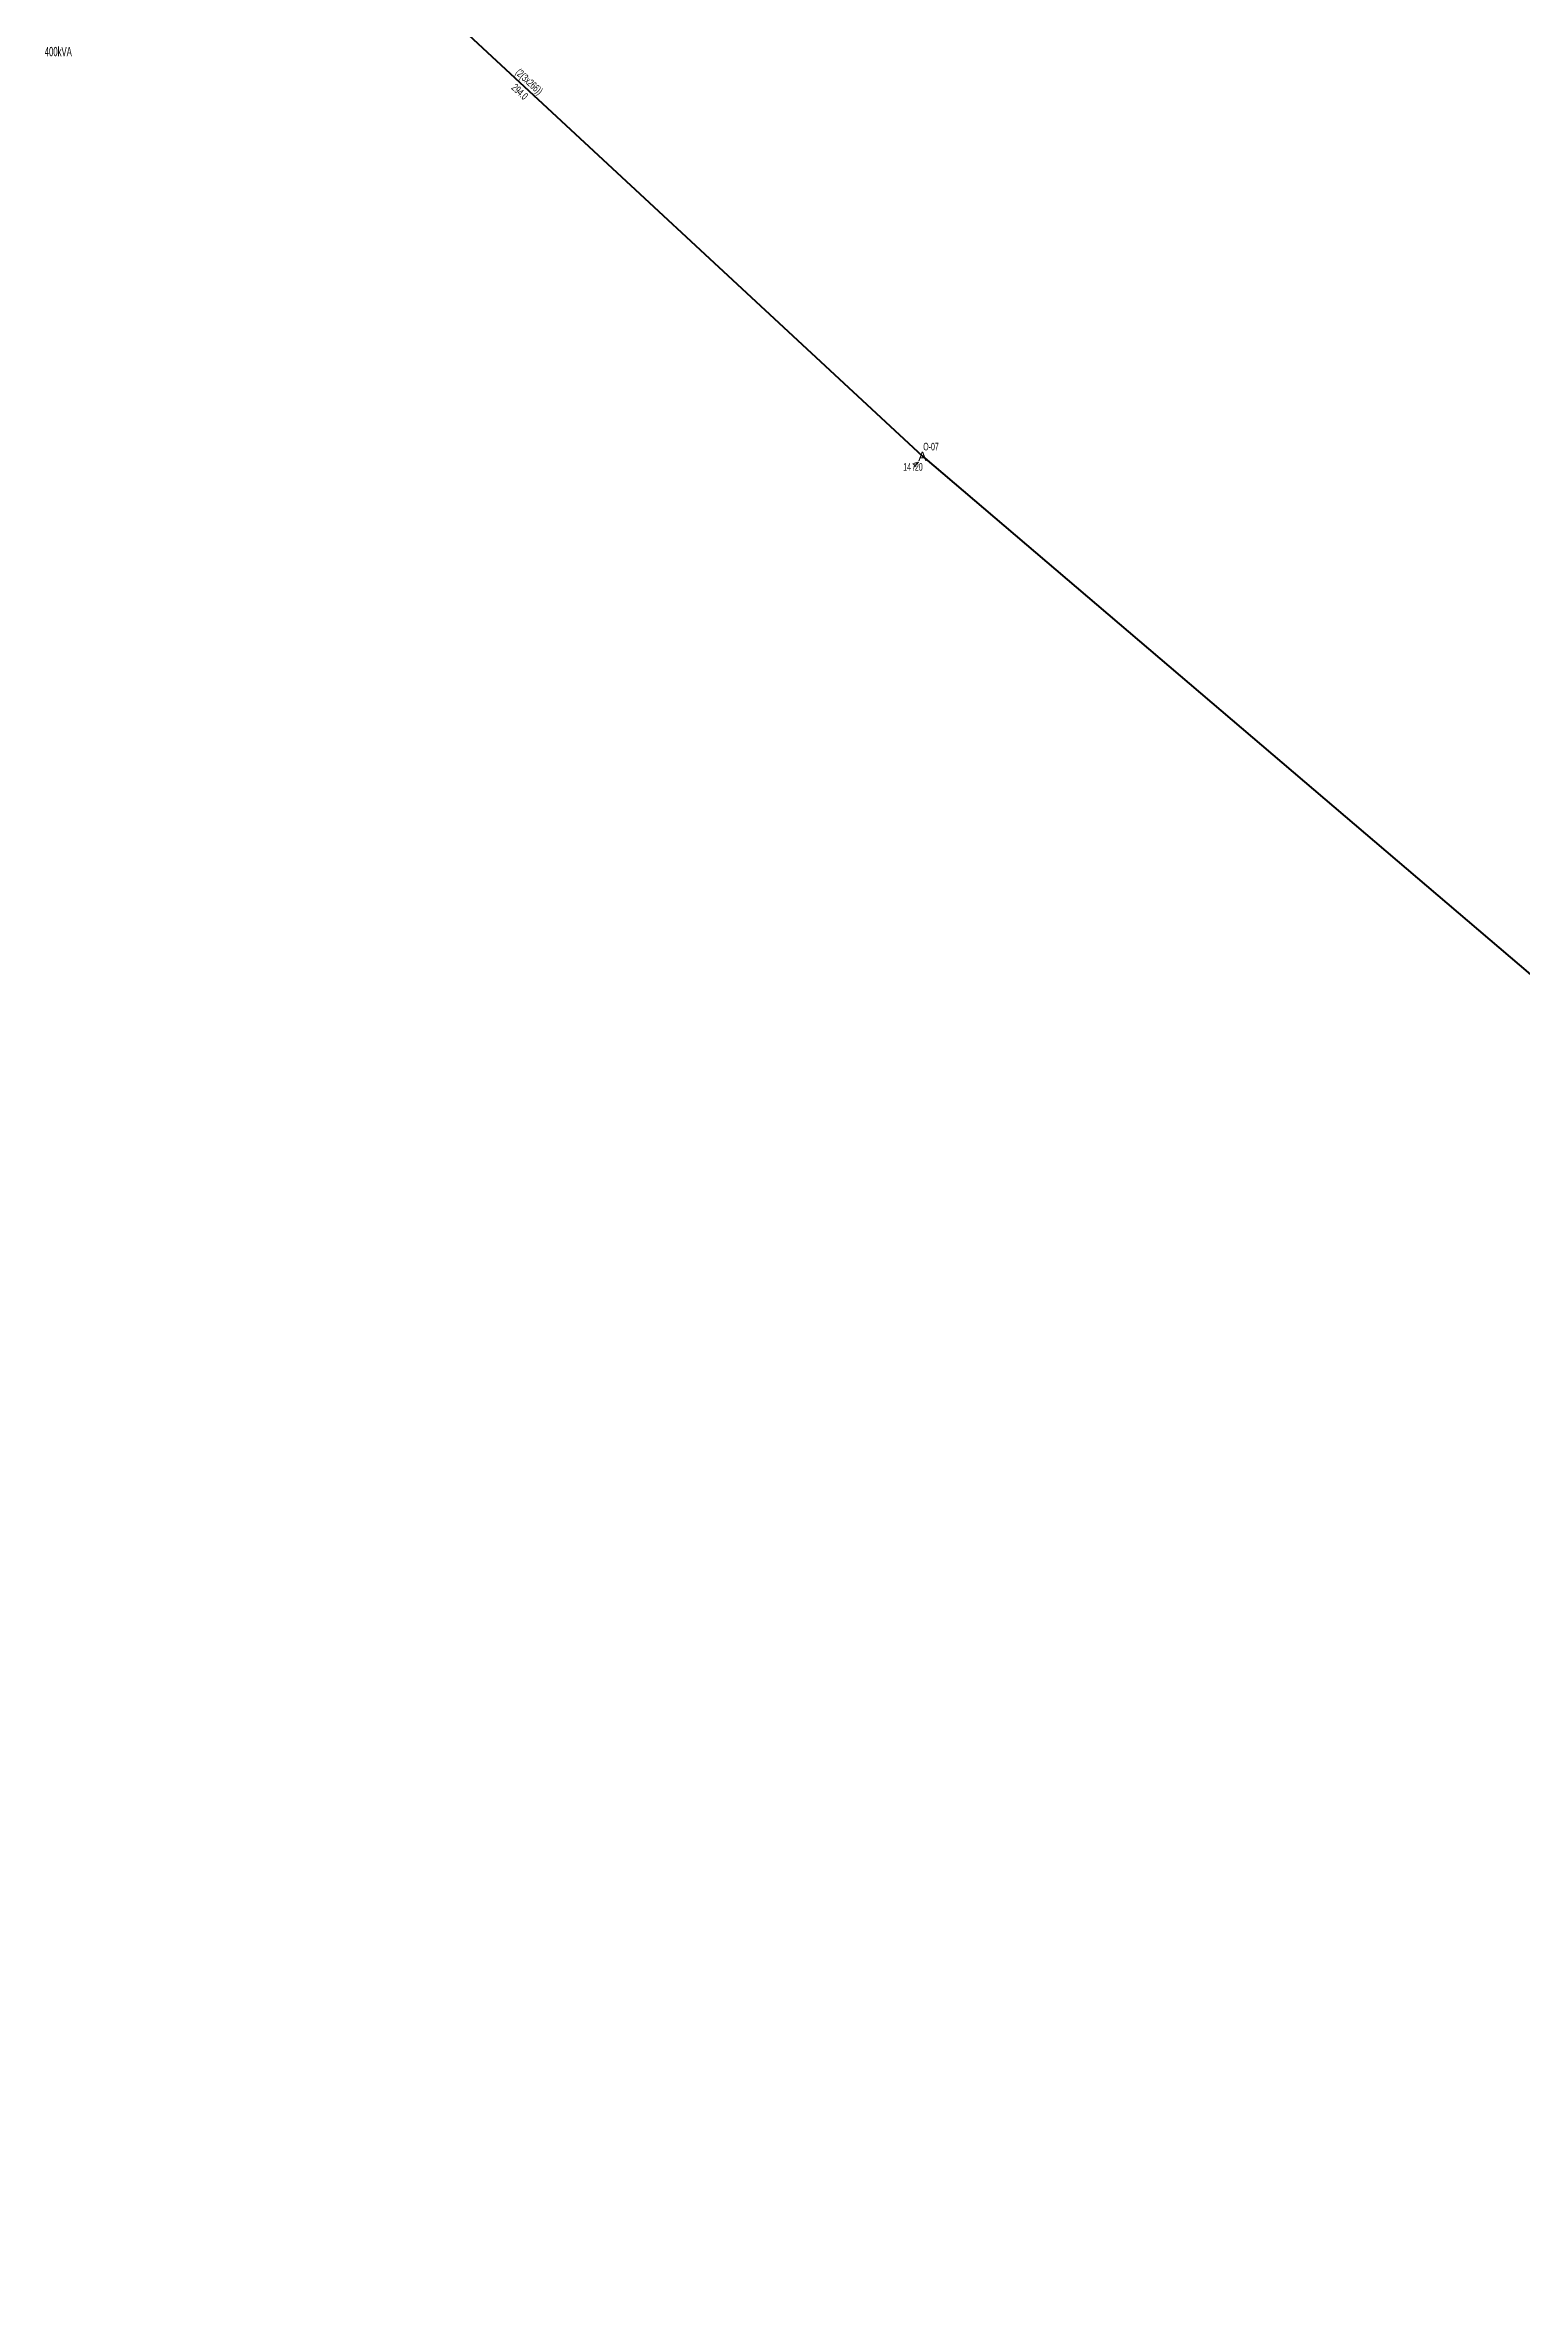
# Model space of a CAD drawing. Header units: millimetres. Extents: x 367507 to 373457, y 4068694 to 4074327.
# Drawn here: x 369385 to 369785, y 4068698 to 4069306 of the extents above; entities that cross this region are included whole.
import ezdxf
from ezdxf.enums import TextEntityAlignment as Align

# ---------------------------------------------------------------- set-up
doc = ezdxf.new("R2010")
doc.units = ezdxf.units.MM
for name, color, linetype, lineweight in [('DIREK_ENH_MEVCUT', 6, 'Continuous', 25), ('HAT_OG_HAVAI_MEVCUT', 48, 'Continuous', 70), ('TRAFO_MEVCUT', 5, 'Continuous', 30)]:
    doc.layers.add(name, color=color, linetype=linetype, lineweight=lineweight)
doc.styles.add('Direk', font='B_CAD')
doc.styles.get("Standard").update_dxf_attribs({"font": 'Arial'})

msp = doc.modelspace()

# ---------------------------------------------------------------- linework, layer by layer
at = {"layer": 'HAT_OG_HAVAI_MEVCUT'}
for p, q in [((369407.034, 4069394.549), (369622.506933, 4069194.475261)), ((369622.506933, 4069194.475261), (370205.355427, 4068697.864395))]:
    msp.add_line(p, q, dxfattribs=at)

# ---------------------------------------------------------------- texts
at = {"layer": 'DIREK_ENH_MEVCUT', "style": 'Direk'}
msp.add_text('A', height=2.5, dxfattribs=at).set_placement((369622.506933, 4069194.475261), align=Align.MIDDLE_CENTER)
at = {"layer": 'DIREK_ENH_MEVCUT', "width": 0.53}
for s, p in [('O-07', (369624.833188, 4069197.090321)), ('14 /20', (369619.955004, 4069191.606509))]:
    msp.add_text(s, height=2.05, dxfattribs=at).set_placement(p, align=Align.MIDDLE_CENTER)
at = {"layer": 'DIREK_ENH_MEVCUT', "color": 32, "style": 'Direk'}
msp.add_text('4', height=2, rotation=318.344958, dxfattribs=at).set_placement((369620.645929, 4069192.383213), align=Align.MIDDLE_CENTER)
at = {"layer": 'HAT_OG_HAVAI_MEVCUT', "lineweight": 30, "width": 0.53}
msp.add_text('(2(3x266))', height=2.05, rotation=317.122277, dxfattribs=at).set_placement((369515.348837, 4069295.135017, 184811.253467), align=Align.CENTER)
msp.add_text('294.0', height=2.05, rotation=317.122277, dxfattribs=at).set_placement((369514.192096, 4069293.889244, 184811.253467), align=Align.TOP_CENTER)
at = {"layer": 'TRAFO_MEVCUT', "width": 0.6}
msp.add_text('400kVA', height=2.5, dxfattribs=at).set_placement((369388.509667, 4069302.763238), align=Align.CENTER)

doc.saveas('drawing.dxf')
